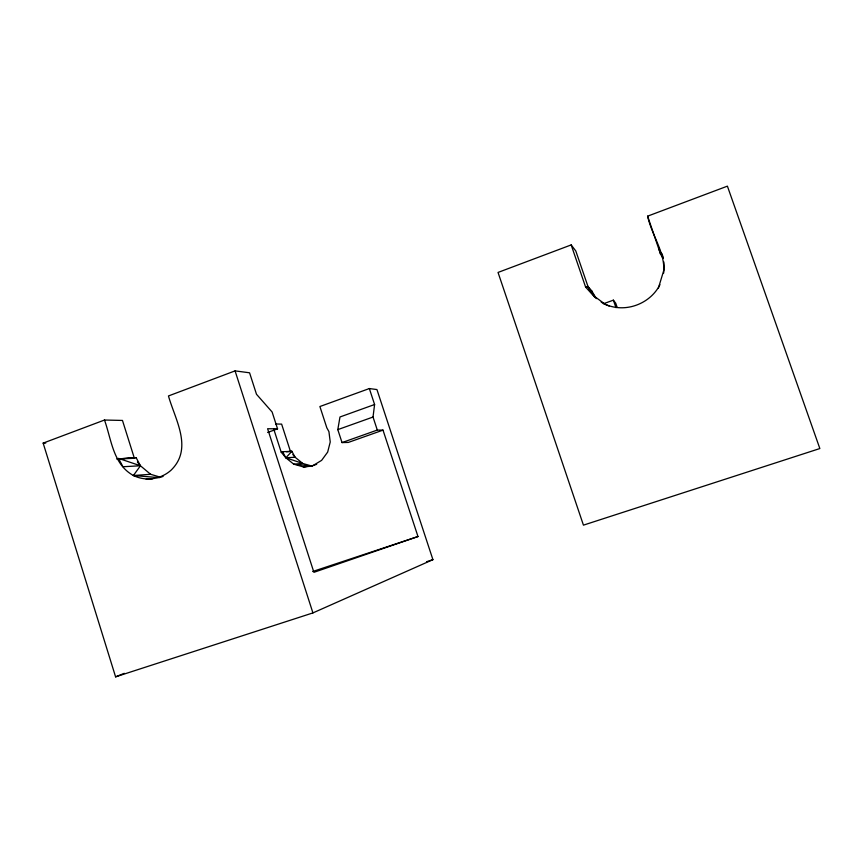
<?xml version="1.0" encoding="UTF-8"?>
<svg xmlns="http://www.w3.org/2000/svg" width="863" height="863" viewBox="0 0 863 863"><rect width="100%" height="100%" fill="white"/><g stroke="black" fill="none" stroke-linecap="round" stroke-linejoin="round"><path stroke-width="1.29" d="M663.669 273.086C665.632 252.676 651.824 235.599 647.617 216.16L727.401 186.149L819.85 448.544L583.442 525.146L498.037 272.438L571.177 244.919L575.804 250.982L588.48 287.972M369.342 388.555L376.937 389.558L432.924 559.655L312.924 612.913L115.588 676.851L43.15 443.107L104.488 420.033C111.564 439.763 112.956 464.24 133.398 475.513C145.804 481.597 160.475 479.45 170.852 470.4C193.431 448.706 175.211 419.85 168.458 395.955L235.07 370.885L249.569 372.794L256.494 394.272L272.115 411.996L277.562 428.857L267.606 428.738L313.905 572.331L417.983 536.538L383.01 430.13L377.304 430.065L373.021 417.034L374.596 404.52L369.342 388.555L319.893 406.527L326.84 427.854L328.922 431.608L330.238 441.985L327.67 452.093L321.619 460.367L313.021 465.556L303.204 466.861L293.668 464.132L285.858 457.778L281.209 452.19L273.657 428.814M383.01 430.13L348.285 442.439L342.028 442.579L337.8 429.623L339.979 416.98L374.596 404.52M658.307 288.404L664.111 269.288M159.18 477.66L133.398 475.513L140.442 465.772L136.117 457.66L116.721 459.019M659.947 284.704C649.321 305.599 621.382 314.531 601.198 302.115M312.482 465.869L303.204 466.861L312.136 466.149L302.784 463.485L295.135 457.261L291.877 451.338L285.858 457.778L282.535 451.716L281.209 452.19M115.588 676.851L124.283 673.334M571.177 244.919L585.61 287.077L587.735 286.3L591.845 291.047L596.311 298.652M603.399 303.776L613.377 300.151L615.729 303.215L617.034 307.034M267.627 432.46L277.562 428.857M337.8 429.623L373.021 417.034M282.535 451.716L291.877 451.338L290.572 451.802L281.629 424.121L275.653 423.981M342.028 442.579L377.304 430.065M313.021 465.556L316.699 464.316M312.665 571.511L417.983 536.538M426.527 561.748L432.924 559.655M159.321 477.541L163.107 476.419M286.538 451.759L291.877 451.338M146.16 479.321L152.654 478.803M121.899 458.663L136.117 457.66M133.398 475.513L150.615 474.294L160.561 477.239M124.294 458.706L131.856 458.393M43.15 443.107L45.761 443.075M104.488 420.033L122.47 420.443L134.38 458.285M312.136 466.149L293.668 464.132L302.784 463.485L285.858 457.778L295.135 457.261L292.859 454.531M609.105 306.041L605.448 304.488L593.01 295.275L585.61 287.077M588.728 289.062L591.845 291.047M150.615 474.294L140.442 465.772L137.411 462.029M594.585 297.055L587.735 286.3L595.535 297.67M647.617 216.16L660.551 254.121L663.118 258.436M663.259 258.371L658.696 248.069L660.551 254.121M613.377 300.151L615.955 307.627M235.07 370.885L312.924 612.913M662.018 253.646L663.064 257.163M663.852 261.953L664.068 268.059M140.442 465.772L122.945 466.732L118.501 458.372L140.442 465.772"/></g></svg>
